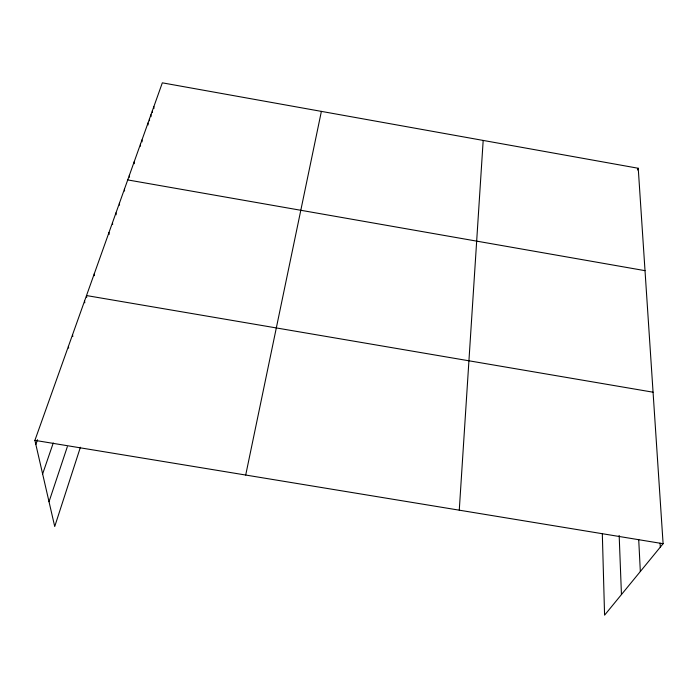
<?xml version="1.0" encoding="UTF-8"?>
<svg xmlns="http://www.w3.org/2000/svg" width="698" height="698" viewBox="0 0 698 698"><rect width="100%" height="100%" fill="white"/><g stroke="black" fill="none" stroke-linecap="round" stroke-linejoin="round"><path stroke-width="1.05" d="M459.267 510.168L483.182 140.429M245.705 475.041L321.385 111.383M80.401 447.252L54.723 526.51L34.9 440.359L162.329 82.835L638.234 168.262L663.1 543.707L604.581 615.165L602.33 534.083M49.026 501.731L67.34 446.703M42.63 473.942L53.257 442.986M35.842 444.46L37.526 439.723M637.431 169.972L638.234 168.262M34.9 440.359L663.1 543.707M653.066 392.197L86.508 295.559L86.735 297.357M127.725 179.918L645.022 270.658M68.395 346.391L68.674 348.136M72.54 334.761L72.801 336.523M84.563 301.021L84.798 302.81M94.23 273.886L94.439 275.701M108.949 232.6L109.124 234.441M112.483 222.679L112.648 224.529M115.964 212.916L116.121 214.775M119.393 203.301L119.533 205.168M124.427 189.167L124.567 191.034M129.357 175.346L129.479 177.213M660.064 543.14L660.317 547.101M134.173 161.831L134.286 163.707M140.429 144.285L140.525 146.17M638.705 539.458L640.336 571.505M141.964 139.975L142.06 141.86M147.993 123.057L148.072 124.951M149.468 118.904L149.547 120.798M150.942 114.777L151.021 116.671M619.17 535.445L621.447 594.565M153.848 106.62L153.918 108.522M152.4 110.685L152.469 112.579"/></g></svg>
